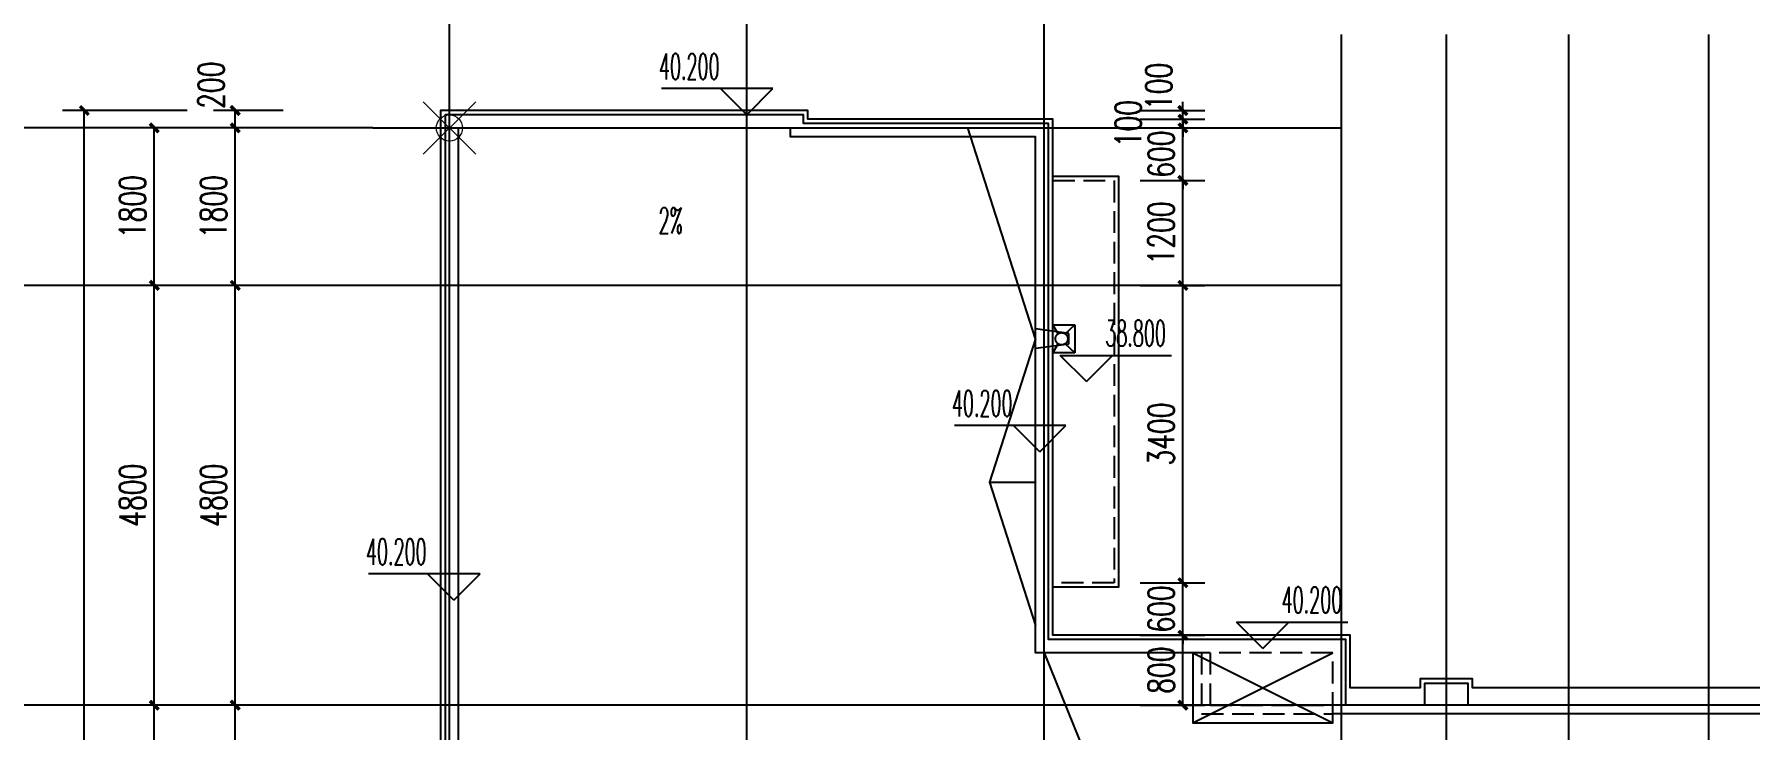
# Model space of a CAD drawing. Extents: x -59851 to 653804, y -249523 to 437614.
# Drawn here: x -48861 to -29246, y -36474 to -28523 of the extents above; entities that cross this region are included whole.
import ezdxf

# ---------------------------------------------------------------- set-up
doc = ezdxf.new("R2010")
doc.units = 0
doc.header["$LTSCALE"] = 1000
doc.header["$MEASUREMENT"] = 0
doc.linetypes.add('DASH', pattern=[0.35, 0.25, -0.1])
doc.linetypes.add('DASHEDX2', pattern=[1.5, 1, -0.5])
for name, color, linetype in [('-SY', 3, 'DASHEDX2'), ('A-ROOF', 7, 'Continuous'), ('A-第三道尺寸线', 105, 'Continuous'), ('AXIS', 3, 'Continuous'), ('DIM_ELEV', 3, 'Continuous'), ('DIM_SYMB', 3, 'Continuous'), ('DOTE', 16, 'Continuous'), ('PUB_TEXT', 7, 'Continuous'), ('ys', 154, 'Continuous')]:
    doc.layers.add(name, color=color, linetype=linetype)
doc.layers.add('其它标注_TMP', color=8, linetype='Continuous', lineweight=0)
doc.styles.add('_TCH_DIM', font='SIMPLEX.shx', dxfattribs={"width": 0.7, "bigfont": 'GBCBIG.shx'})
doc.styles.add('_TCH_DIM_T3', font='SIMPLEX.shx', dxfattribs={"width": 0.705882, "bigfont": 'GBCBIG.shx'})
doc.dimstyles.new('_TCH_ARCH&&100', dxfattribs={"dimtxt": 297.5, "dimasz": 100, "dimexe": 250, "dimexo": 300, "dimgap": 100, "dimtad": 1, "dimdec": 0, "dimzin": 0, "dimdsep": 46, "dimtxsty": '_TCH_DIM_T3', "dimblk": 'ARCHTICK', "dimcen": 0.09, "dimclrt": 7, "dimazin": 2, "dimtfac": 1, "dimtdec": 0, "dimtix": 1, "dimtmove": 2, "dimatfit": 3, "dimfxl": 0, "dimtolj": 1, "dimtzin": 0, "dimarcsym": 0})

# ---------------------------------------------------------------- blocks, each defined once
blk = doc.blocks.new('_BJ_BasePt_Sign')
at = {"layer": '其它标注_TMP'}
for p, q in [((-300, -300), (300, 300)), ((300, -300), (-300, 300))]:
    blk.add_line(p, q, dxfattribs=at)
blk.add_circle((0, 0), 150, dxfattribs=at)
blk = doc.blocks.new('zhouxianssceng0329')
at = {"layer": 'DOTE'}
for p, q in [((-44114, 132090), (-44114, 156469)), ((-40714, 132090), (-40714, 156469)), ((-37314, 132090), (-37314, 156469)), ((-33914, 132090), (-33914, 156469)), ((-32714, 146898), (-32714, 156469)), ((-31314, 140298), (-31314, 156469)), ((-29714, 140298), (-29714, 156469)), ((-33914, 155398), (-44989, 155398)), ((-33914, 153598), (-44989, 153598)), ((5501, 148798), (-44989, 148798))]:
    blk.add_line(p, q, dxfattribs=at)
blk = doc.blocks.new('no1wuding0329')
at = {"layer": 'A-ROOF'}
for points in [[(-22514, 89598), (-32414, 89598), (-32414, 89698), (-33014, 89698), (-33014, 89598), (-33814, 89598), (-33814, 90198), (-37214, 90198), (-37214, 96098), (-40014, 96098), (-40014, 96198), (-44214, 96198), (-44214, 75098), (-40814, 75098)], [(-22514, 89398), (-32464, 89398), (-32464, 89648), (-32964, 89648), (-32964, 89398), (-33864, 89398), (-33864, 90148), (-37264, 90148), (-37264, 96048), (-40064, 96048), (-40064, 96148), (-44164, 96148), (-44164, 75148), (-40814, 75148)], [(-35614, 89998), (-37414, 89998), (-37414, 95898), (-40214, 95898), (-40214, 95998), (-44014, 95998), (-44014, 75298), (-40814, 75298)], [(-37214, 95448), (-36464, 95448), (-36464, 90748), (-37214, 90748)], [(-35614, 89998), (-35614, 89198), (-34014, 89198), (-34014, 89298)], [(-22514, 89298), (-32664, 89298), (-32764, 89298), (-34014, 89298)]]:
    blk.add_lwpolyline(points, dxfattribs=at)
at = {"layer": 'A-ROOF', "linetype": 'DASH'}
for points in [[(-37214, 95398), (-36514, 95398), (-36514, 90798), (-37214, 90798)], [(-34014, 89298), (-34014, 89998), (-35614, 89998)], [(-35514, 89998), (-35514, 89298), (-34014, 89298)], [(-35414, 89998), (-35414, 89398), (-34014, 89398)]]:
    blk.add_lwpolyline(points, dxfattribs=at)
at = {"layer": 'DIM_ELEV'}
for p, q in [((-40414, 96448), (-41688, 96448)), ((-40714, 96148), (-41014, 96448)), ((-40714, 96148), (-40414, 96448)), ((-36830, 93098), (-37130, 93398)), ((-37130, 93398), (-35856, 93398)), ((-36830, 93098), (-36530, 93398)), ((-37064, 92595), (-38338, 92595)), ((-37364, 92295), (-37664, 92595)), ((-37364, 92295), (-37064, 92595)), ((-43764, 90899), (-45038, 90899)), ((-44064, 90599), (-44364, 90899)), ((-44064, 90599), (-43764, 90899)), ((-34814, 90048), (-35114, 90348)), ((-35114, 90348), (-33840, 90348)), ((-34814, 90048), (-34514, 90348))]:
    blk.add_line(p, q, dxfattribs=at)
at = {"layer": 'ys'}
for points in [[(-35614, 89998), (-34014, 89198)], [(-35614, 89198), (-34014, 89998)]]:
    blk.add_lwpolyline(points, dxfattribs=at)
at = {"layer": 'PUB_TEXT', "style": '_TCH_DIM', "width": 0.494118}
for s, p in [('40.200', (-41718, 96553)), ('38.800', (-36614, 93503)), ('40.200', (-38368, 92700)), ('40.200', (-45068, 91004)), ('40.200', (-34598, 90453))]:
    blk.add_text(s, height=297.5, dxfattribs=at).set_placement(p)
blk = doc.blocks.new('wumianyushuidou')
at = {"layer": '-SY'}
for p, q in [((34701, -105144), (34642, -105041)), ((34784, -105145), (34892, -105041)), ((34642, -105361), (34701, -105258)), ((34892, -105361), (34784, -105257))]:
    blk.add_line(p, q, dxfattribs=at)
for points in [[(34442, -105361), (34442, -105041)], [(34826, -105141), (34442, -105088)], [(34642, -105041), (34892, -105041)], [(34642, -105115), (34642, -105041)], [(34892, -105041), (34892, -105361)], [(34826, -105261), (34442, -105313)], [(34642, -105361), (34642, -105282)], [(34826, -105261), (34826, -105141)], [(34892, -105361), (34642, -105361)]]:
    blk.add_lwpolyline(points, dxfattribs=at)
blk.add_circle((34742, -105201), 70, dxfattribs=at)
blk = doc.blocks.new('13fyushuidou0429')
blk.add_blockref('wumianyushuidou', (-71856, 79989))
blk = doc.blocks.new('_ArchTick')
at = {"color": 0, "linetype": 'ByBlock', "const_width": 0.4}
blk.add_lwpolyline([(-0.5, -0.5), (0.5, 0.5)], dxfattribs=at)
blk = doc.blocks.new('*D2170')
at = {"layer": 'A-第三道尺寸线', "color": 0, "lineweight": -2, "transparency": 16777216}
for p, q in [((-46014, -36194), (-46813, -36194)), ((-46563, -37694), (-46563, -36194)), ((-46014, -37694), (-46813, -37694))]:
    blk.add_line(p, q, dxfattribs=at)
at = {"layer": 'Defpoints', "color": 0, "transparency": 16777216}
for p in [(-46563, -36194), (-45714, -36194), (-45714, -37694)]:
    blk.add_point(p, dxfattribs=at)
at = {"layer": 'A-第三道尺寸线', "color": 0, "lineweight": -2, "transparency": 16777216, "xscale": 100, "yscale": 100, "zscale": 100}
for p, rotation in [((-46563, -36194), 90), ((-46563, -37694), 270)]:
    blk.add_blockref('_ArchTick', p, dxfattribs=dict(at, rotation=rotation))
at = {"layer": 'A-第三道尺寸线', "color": 7, "transparency": 16777216, "insert": (-46811, -36944), "char_height": 297.5, "attachment_point": 5, "rotation": 90, "style": '_TCH_DIM_T3'}
blk.add_mtext('\\A1;1500', dxfattribs=at)
blk = doc.blocks.new('*D2171')
at = {"layer": 'A-第三道尺寸线', "color": 0, "lineweight": -2, "transparency": 16777216}
for p, q in [((-46014, -31394), (-46813, -31394)), ((-46563, -36194), (-46563, -31394)), ((-46014, -36194), (-46813, -36194))]:
    blk.add_line(p, q, dxfattribs=at)
at = {"layer": 'Defpoints', "color": 0, "transparency": 16777216}
for p in [(-46563, -31394), (-45714, -31394), (-45714, -36194)]:
    blk.add_point(p, dxfattribs=at)
at = {"layer": 'A-第三道尺寸线', "color": 0, "lineweight": -2, "transparency": 16777216, "xscale": 100, "yscale": 100, "zscale": 100}
for p, rotation in [((-46563, -31394), 90), ((-46563, -36194), 270)]:
    blk.add_blockref('_ArchTick', p, dxfattribs=dict(at, rotation=rotation))
at = {"layer": 'A-第三道尺寸线', "color": 7, "transparency": 16777216, "insert": (-46811, -33794), "char_height": 297.5, "attachment_point": 5, "rotation": 90, "style": '_TCH_DIM_T3'}
blk.add_mtext('\\A1;4800', dxfattribs=at)
blk = doc.blocks.new('*D2172')
at = {"layer": 'A-第三道尺寸线', "color": 0, "lineweight": -2, "transparency": 16777216}
for p, q in [((-46014, -29594), (-46813, -29594)), ((-46563, -31394), (-46563, -29594)), ((-46014, -31394), (-46813, -31394))]:
    blk.add_line(p, q, dxfattribs=at)
at = {"layer": 'Defpoints', "color": 0, "transparency": 16777216}
for p in [(-46563, -29594), (-45714, -29594), (-45714, -31394)]:
    blk.add_point(p, dxfattribs=at)
at = {"layer": 'A-第三道尺寸线', "color": 0, "lineweight": -2, "transparency": 16777216, "xscale": 100, "yscale": 100, "zscale": 100}
for p, rotation in [((-46563, -29594), 90), ((-46563, -31394), 270)]:
    blk.add_blockref('_ArchTick', p, dxfattribs=dict(at, rotation=rotation))
at = {"layer": 'A-第三道尺寸线', "color": 7, "transparency": 16777216, "insert": (-46811, -30494), "char_height": 297.5, "attachment_point": 5, "rotation": 90, "style": '_TCH_DIM_T3'}
blk.add_mtext('\\A1;1800', dxfattribs=at)
blk = doc.blocks.new('*D2173')
at = {"layer": 'A-第三道尺寸线', "color": 0, "lineweight": -2, "transparency": 16777216}
for p, q in [((-46014, -29394), (-46813, -29394)), ((-46563, -29594), (-46563, -29394)), ((-46014, -29594), (-46813, -29594))]:
    blk.add_line(p, q, dxfattribs=at)
at = {"layer": 'Defpoints', "color": 0, "transparency": 16777216}
for p in [(-46563, -29394), (-45714, -29394), (-45714, -29594)]:
    blk.add_point(p, dxfattribs=at)
at = {"layer": 'A-第三道尺寸线', "color": 0, "lineweight": -2, "transparency": 16777216, "xscale": 100, "yscale": 100, "zscale": 100}
for p, rotation in [((-46563, -29394), 90), ((-46563, -29594), 270)]:
    blk.add_blockref('_ArchTick', p, dxfattribs=dict(at, rotation=rotation))
at = {"layer": 'A-第三道尺寸线', "color": 7, "transparency": 16777216, "insert": (-46838, -29105), "char_height": 297.5, "attachment_point": 5, "rotation": 90, "style": '_TCH_DIM_T3'}
blk.add_mtext('\\A1;200', dxfattribs=at)
blk = doc.blocks.new('*D2174')
at = {"layer": 'A-第三道尺寸线', "color": 0, "lineweight": -2, "transparency": 16777216}
for p, q in [((-36214, -29394), (-35477, -29394)), ((-35727, -29394), (-35727, -29294)), ((-35727, -29494), (-35727, -29394)), ((-36214, -29494), (-35477, -29494)), ((-35727, -29494), (-35727, -29594))]:
    blk.add_line(p, q, dxfattribs=at)
at = {"layer": 'Defpoints', "color": 0, "transparency": 16777216}
for p in [(-36514, -29394), (-35727, -29394), (-36514, -29494)]:
    blk.add_point(p, dxfattribs=at)
at = {"layer": 'A-第三道尺寸线', "color": 0, "lineweight": -2, "transparency": 16777216, "xscale": 100, "yscale": 100, "zscale": 100}
for p, rotation in [((-35727, -29394), 270), ((-35727, -29494), 90)]:
    blk.add_blockref('_ArchTick', p, dxfattribs=dict(at, rotation=rotation))
at = {"layer": 'A-第三道尺寸线', "color": 7, "transparency": 16777216, "insert": (-36002, -29119), "char_height": 297.5, "attachment_point": 5, "rotation": 90, "style": '_TCH_DIM_T3'}
blk.add_mtext('\\A1;100', dxfattribs=at)
blk = doc.blocks.new('*D2175')
at = {"layer": 'A-第三道尺寸线', "color": 0, "lineweight": -2, "transparency": 16777216}
for p, q in [((-35727, -29494), (-35727, -29394)), ((-36214, -29494), (-35477, -29494)), ((-36214, -29594), (-35477, -29594)), ((-35727, -29594), (-35727, -29494)), ((-35727, -29594), (-35727, -29694))]:
    blk.add_line(p, q, dxfattribs=at)
at = {"layer": 'Defpoints', "color": 0, "transparency": 16777216}
for p in [(-36514, -29494), (-36514, -29594), (-35727, -29494)]:
    blk.add_point(p, dxfattribs=at)
at = {"layer": 'A-第三道尺寸线', "color": 0, "lineweight": -2, "transparency": 16777216, "xscale": 100, "yscale": 100, "zscale": 100}
for p, rotation in [((-35727, -29494), 270), ((-35727, -29594), 90)]:
    blk.add_blockref('_ArchTick', p, dxfattribs=dict(at, rotation=rotation))
at = {"layer": 'A-第三道尺寸线', "color": 7, "transparency": 16777216, "insert": (-36352, -29544), "char_height": 297.5, "attachment_point": 5, "rotation": 90, "style": '_TCH_DIM_T3'}
blk.add_mtext('\\A1;100', dxfattribs=at)
blk = doc.blocks.new('*D2176')
at = {"layer": 'A-第三道尺寸线', "color": 0, "lineweight": -2, "transparency": 16777216}
for p, q in [((-36214, -29594), (-35477, -29594)), ((-35727, -29594), (-35727, -29494)), ((-35727, -30194), (-35727, -29594)), ((-36214, -30194), (-35477, -30194)), ((-35727, -30194), (-35727, -30294))]:
    blk.add_line(p, q, dxfattribs=at)
at = {"layer": 'Defpoints', "color": 0, "transparency": 16777216}
for p in [(-36514, -29594), (-35727, -29594), (-36514, -30194)]:
    blk.add_point(p, dxfattribs=at)
at = {"layer": 'A-第三道尺寸线', "color": 0, "lineweight": -2, "transparency": 16777216, "xscale": 100, "yscale": 100, "zscale": 100}
for p, rotation in [((-35727, -29594), 270), ((-35727, -30194), 90)]:
    blk.add_blockref('_ArchTick', p, dxfattribs=dict(at, rotation=rotation))
at = {"layer": 'A-第三道尺寸线', "color": 7, "transparency": 16777216, "insert": (-35975, -29894), "char_height": 297.5, "attachment_point": 5, "rotation": 90, "style": '_TCH_DIM_T3'}
blk.add_mtext('\\A1;600', dxfattribs=at)
blk = doc.blocks.new('*D2177')
at = {"layer": 'A-第三道尺寸线', "color": 0, "lineweight": -2, "transparency": 16777216}
for p, q in [((-36214, -30194), (-35477, -30194)), ((-35727, -31394), (-35727, -30194)), ((-36214, -31394), (-35477, -31394))]:
    blk.add_line(p, q, dxfattribs=at)
at = {"layer": 'Defpoints', "color": 0, "transparency": 16777216}
for p in [(-36514, -30194), (-35727, -30194), (-36514, -31394)]:
    blk.add_point(p, dxfattribs=at)
at = {"layer": 'A-第三道尺寸线', "color": 0, "lineweight": -2, "transparency": 16777216, "xscale": 100, "yscale": 100, "zscale": 100}
for p, rotation in [((-35727, -30194), 90), ((-35727, -31394), 270)]:
    blk.add_blockref('_ArchTick', p, dxfattribs=dict(at, rotation=rotation))
at = {"layer": 'A-第三道尺寸线', "color": 7, "transparency": 16777216, "insert": (-35975, -30794), "char_height": 297.5, "attachment_point": 5, "rotation": 90, "style": '_TCH_DIM_T3'}
blk.add_mtext('\\A1;1200', dxfattribs=at)
blk = doc.blocks.new('*D2178')
at = {"layer": 'A-第三道尺寸线', "color": 0, "lineweight": -2, "transparency": 16777216}
for p, q in [((-36214, -31394), (-35477, -31394)), ((-35727, -34794), (-35727, -31394)), ((-36214, -34794), (-35477, -34794))]:
    blk.add_line(p, q, dxfattribs=at)
at = {"layer": 'Defpoints', "color": 0, "transparency": 16777216}
for p in [(-36514, -31394), (-35727, -31394), (-36514, -34794)]:
    blk.add_point(p, dxfattribs=at)
at = {"layer": 'A-第三道尺寸线', "color": 0, "lineweight": -2, "transparency": 16777216, "xscale": 100, "yscale": 100, "zscale": 100}
for p, rotation in [((-35727, -31394), 90), ((-35727, -34794), 270)]:
    blk.add_blockref('_ArchTick', p, dxfattribs=dict(at, rotation=rotation))
at = {"layer": 'A-第三道尺寸线', "color": 7, "transparency": 16777216, "insert": (-35975, -33094), "char_height": 297.5, "attachment_point": 5, "rotation": 90, "style": '_TCH_DIM_T3'}
blk.add_mtext('\\A1;3400', dxfattribs=at)
blk = doc.blocks.new('*D2179')
at = {"layer": 'A-第三道尺寸线', "color": 0, "lineweight": -2, "transparency": 16777216}
for p, q in [((-35727, -34794), (-35727, -34694)), ((-36214, -34794), (-35477, -34794)), ((-35727, -35394), (-35727, -34794)), ((-36214, -35394), (-35477, -35394)), ((-35727, -35394), (-35727, -35494))]:
    blk.add_line(p, q, dxfattribs=at)
at = {"layer": 'Defpoints', "color": 0, "transparency": 16777216}
for p in [(-36514, -34794), (-35727, -34794), (-36514, -35394)]:
    blk.add_point(p, dxfattribs=at)
at = {"layer": 'A-第三道尺寸线', "color": 0, "lineweight": -2, "transparency": 16777216, "xscale": 100, "yscale": 100, "zscale": 100}
for p, rotation in [((-35727, -34794), 270), ((-35727, -35394), 90)]:
    blk.add_blockref('_ArchTick', p, dxfattribs=dict(at, rotation=rotation))
at = {"layer": 'A-第三道尺寸线', "color": 7, "transparency": 16777216, "insert": (-35975, -35094), "char_height": 297.5, "attachment_point": 5, "rotation": 90, "style": '_TCH_DIM_T3'}
blk.add_mtext('\\A1;600', dxfattribs=at)
blk = doc.blocks.new('*D2180')
at = {"layer": 'A-第三道尺寸线', "color": 0, "lineweight": -2, "transparency": 16777216}
for p, q in [((-36214, -35394), (-35477, -35394)), ((-35727, -36194), (-35727, -35394)), ((-36214, -36194), (-35477, -36194))]:
    blk.add_line(p, q, dxfattribs=at)
at = {"layer": 'Defpoints', "color": 0, "transparency": 16777216}
for p in [(-36514, -35394), (-35727, -35394), (-36514, -36194)]:
    blk.add_point(p, dxfattribs=at)
at = {"layer": 'A-第三道尺寸线', "color": 0, "lineweight": -2, "transparency": 16777216, "xscale": 100, "yscale": 100, "zscale": 100}
for p, rotation in [((-35727, -35394), 90), ((-35727, -36194), 270)]:
    blk.add_blockref('_ArchTick', p, dxfattribs=dict(at, rotation=rotation))
at = {"layer": 'A-第三道尺寸线', "color": 7, "transparency": 16777216, "insert": (-35975, -35794), "char_height": 297.5, "attachment_point": 5, "rotation": 90, "style": '_TCH_DIM_T3'}
blk.add_mtext('\\A1;800', dxfattribs=at)
blk = doc.blocks.new('*D3187')
at = {"layer": 'AXIS', "color": 0, "lineweight": -2, "transparency": 16777216}
for p, q in [((-45289, -36194), (-47739, -36194)), ((-47489, -37694), (-47489, -36194)), ((-45289, -37694), (-47739, -37694))]:
    blk.add_line(p, q, dxfattribs=at)
at = {"layer": 'Defpoints', "color": 0, "transparency": 16777216}
for p in [(-47489, -36194), (-44989, -36194), (-44989, -37694)]:
    blk.add_point(p, dxfattribs=at)
at = {"layer": 'AXIS', "color": 0, "lineweight": -2, "transparency": 16777216, "xscale": 100, "yscale": 100, "zscale": 100}
for p, rotation in [((-47489, -36194), 90), ((-47489, -37694), 270)]:
    blk.add_blockref('_ArchTick', p, dxfattribs=dict(at, rotation=rotation))
at = {"layer": 'AXIS', "color": 7, "transparency": 16777216, "insert": (-47737, -36944), "char_height": 297.5, "attachment_point": 5, "rotation": 90, "style": '_TCH_DIM_T3'}
blk.add_mtext('\\A1;1500', dxfattribs=at)
blk = doc.blocks.new('*D3188')
at = {"layer": 'AXIS', "color": 0, "lineweight": -2, "transparency": 16777216}
for p, q in [((-45289, -31394), (-47739, -31394)), ((-47489, -36194), (-47489, -31394)), ((-45289, -36194), (-47739, -36194))]:
    blk.add_line(p, q, dxfattribs=at)
at = {"layer": 'Defpoints', "color": 0, "transparency": 16777216}
for p in [(-47489, -31394), (-44989, -31394), (-44989, -36194)]:
    blk.add_point(p, dxfattribs=at)
at = {"layer": 'AXIS', "color": 0, "lineweight": -2, "transparency": 16777216, "xscale": 100, "yscale": 100, "zscale": 100}
for p, rotation in [((-47489, -31394), 90), ((-47489, -36194), 270)]:
    blk.add_blockref('_ArchTick', p, dxfattribs=dict(at, rotation=rotation))
at = {"layer": 'AXIS', "color": 7, "transparency": 16777216, "insert": (-47737, -33794), "char_height": 297.5, "attachment_point": 5, "rotation": 90, "style": '_TCH_DIM_T3'}
blk.add_mtext('\\A1;4800', dxfattribs=at)
blk = doc.blocks.new('*D3189')
at = {"layer": 'AXIS', "color": 0, "lineweight": -2, "transparency": 16777216}
for p, q in [((-45289, -29594), (-47739, -29594)), ((-47489, -31394), (-47489, -29594)), ((-45289, -31394), (-47739, -31394))]:
    blk.add_line(p, q, dxfattribs=at)
at = {"layer": 'Defpoints', "color": 0, "transparency": 16777216}
for p in [(-47489, -29594), (-44989, -29594), (-44989, -31394)]:
    blk.add_point(p, dxfattribs=at)
at = {"layer": 'AXIS', "color": 0, "lineweight": -2, "transparency": 16777216, "xscale": 100, "yscale": 100, "zscale": 100}
for p, rotation in [((-47489, -29594), 90), ((-47489, -31394), 270)]:
    blk.add_blockref('_ArchTick', p, dxfattribs=dict(at, rotation=rotation))
at = {"layer": 'AXIS', "color": 7, "transparency": 16777216, "insert": (-47737, -30494), "char_height": 297.5, "attachment_point": 5, "rotation": 90, "style": '_TCH_DIM_T3'}
blk.add_mtext('\\A1;1800', dxfattribs=at)
blk = doc.blocks.new('*D3190')
at = {"layer": 'AXIS', "color": 0, "lineweight": -2, "transparency": 16777216}
for p, q in [((-47113, -29394), (-48539, -29394)), ((-48289, -52194), (-48289, -29394)), ((-47113, -52194), (-48539, -52194))]:
    blk.add_line(p, q, dxfattribs=at)
at = {"layer": 'Defpoints', "color": 0, "transparency": 16777216}
for p in [(-48289, -29394), (-46813, -29394), (-46813, -52194)]:
    blk.add_point(p, dxfattribs=at)
at = {"layer": 'AXIS', "color": 0, "lineweight": -2, "transparency": 16777216, "xscale": 100, "yscale": 100, "zscale": 100}
for p, rotation in [((-48289, -29394), 90), ((-48289, -52194), 270)]:
    blk.add_blockref('_ArchTick', p, dxfattribs=dict(at, rotation=rotation))
at = {"layer": 'AXIS', "color": 7, "transparency": 16777216, "insert": (-48537, -40794), "char_height": 297.5, "attachment_point": 5, "rotation": 90, "style": '_TCH_DIM_T3'}
blk.add_mtext('\\A1;22800', dxfattribs=at)
blk = doc.blocks.new('*D3232')
at = {"layer": 'AXIS', "color": 0, "lineweight": -2, "transparency": 16777216}
for p, q in [((-44114, -28223), (-44114, -25773)), ((-40714, -28223), (-40714, -25773)), ((-44114, -26023), (-40714, -26023))]:
    blk.add_line(p, q, dxfattribs=at)
at = {"layer": 'Defpoints', "color": 0, "transparency": 16777216}
for p in [(-40714, -26023), (-44114, -28523), (-40714, -28523)]:
    blk.add_point(p, dxfattribs=at)
at = {"layer": 'AXIS', "color": 0, "lineweight": -2, "transparency": 16777216, "xscale": 100, "yscale": 100, "zscale": 100, "rotation": 180}
blk.add_blockref('_ArchTick', (-44114, -26023), dxfattribs=at)
at = {"layer": 'AXIS', "color": 0, "lineweight": -2, "transparency": 16777216, "xscale": 100, "yscale": 100, "zscale": 100}
blk.add_blockref('_ArchTick', (-40714, -26023), dxfattribs=at)
at = {"layer": 'AXIS', "color": 7, "transparency": 16777216, "insert": (-42414, -25774), "char_height": 297.5, "attachment_point": 5, "style": '_TCH_DIM_T3'}
blk.add_mtext('\\A1;3400', dxfattribs=at)
blk = doc.blocks.new('*D3233')
at = {"layer": 'AXIS', "color": 0, "lineweight": -2, "transparency": 16777216}
for p, q in [((-40714, -28223), (-40714, -25773)), ((-37314, -28223), (-37314, -25773)), ((-40714, -26023), (-37314, -26023))]:
    blk.add_line(p, q, dxfattribs=at)
at = {"layer": 'Defpoints', "color": 0, "transparency": 16777216}
for p in [(-37314, -26023), (-40714, -28523), (-37314, -28523)]:
    blk.add_point(p, dxfattribs=at)
at = {"layer": 'AXIS', "color": 0, "lineweight": -2, "transparency": 16777216, "xscale": 100, "yscale": 100, "zscale": 100, "rotation": 180}
blk.add_blockref('_ArchTick', (-40714, -26023), dxfattribs=at)
at = {"layer": 'AXIS', "color": 0, "lineweight": -2, "transparency": 16777216, "xscale": 100, "yscale": 100, "zscale": 100}
blk.add_blockref('_ArchTick', (-37314, -26023), dxfattribs=at)
at = {"layer": 'AXIS', "color": 7, "transparency": 16777216, "insert": (-39014, -25774), "char_height": 297.5, "attachment_point": 5, "style": '_TCH_DIM_T3'}
blk.add_mtext('\\A1;3400', dxfattribs=at)
blk = doc.blocks.new('*D3234')
at = {"layer": 'AXIS', "color": 0, "lineweight": -2, "transparency": 16777216}
for p, q in [((-37314, -28223), (-37314, -25773)), ((-33914, -28223), (-33914, -25773)), ((-37314, -26023), (-33914, -26023))]:
    blk.add_line(p, q, dxfattribs=at)
at = {"layer": 'Defpoints', "color": 0, "transparency": 16777216}
for p in [(-33914, -26023), (-37314, -28523), (-33914, -28523)]:
    blk.add_point(p, dxfattribs=at)
at = {"layer": 'AXIS', "color": 0, "lineweight": -2, "transparency": 16777216, "xscale": 100, "yscale": 100, "zscale": 100, "rotation": 180}
blk.add_blockref('_ArchTick', (-37314, -26023), dxfattribs=at)
at = {"layer": 'AXIS', "color": 0, "lineweight": -2, "transparency": 16777216, "xscale": 100, "yscale": 100, "zscale": 100}
blk.add_blockref('_ArchTick', (-33914, -26023), dxfattribs=at)
at = {"layer": 'AXIS', "color": 7, "transparency": 16777216, "insert": (-35614, -25774), "char_height": 297.5, "attachment_point": 5, "style": '_TCH_DIM_T3'}
blk.add_mtext('\\A1;3400', dxfattribs=at)

msp = doc.modelspace()

# ---------------------------------------------------------------- linework, layer by layer
at = {"layer": 'AXIS'}
for p, q in [((-44113.7, -28523.1), (-44113.7, -24523.1)), ((-40713.7, -28523.1), (-40713.7, -24523.1)), ((-37313.7, -28523.1), (-37313.7, -24523.1)), ((-44988.6, -29594.3), (-48988.6, -29594.3)), ((-44988.6, -31394.3), (-48988.6, -31394.3)), ((-44988.6, -36194.3), (-48988.6, -36194.3))]:
    msp.add_line(p, q, dxfattribs=at)
at = {"layer": 'DIM_SYMB'}
msp.add_lwpolyline([(-41876, -30907, 0, 0, 0), (-41382.9, -30907, 80, 0, 0), (-41082.9, -30907, 0, 0, 0)], format="xyseb", dxfattribs=at)
at = {"layer": 'ys'}
for points in [[(-37413.7, -32004.3), (-38186, -29594.3)], [(-37413.7, -32004.3), (-37939.3, -33644.3), (-37413.7, -35284.3)], [(-37939.3, -33644.3), (-37413.7, -33644.3)], [(-37314.4, -35594.3), (-36503.7, -37594.3)]]:
    msp.add_lwpolyline(points, dxfattribs=at)

# ---------------------------------------------------------------- block references
for name, p in [('zhouxianssceng0329', (0, -184992.5)), ('no1wuding0329', (0, -125592.5)), ('13fyushuidou0429', (0, -6792.5))]:
    msp.add_blockref(name, p)
at = {"layer": '其它标注_TMP'}
msp.add_blockref('_BJ_BasePt_Sign', (-44113.7, -29594.3), dxfattribs=at)

# ---------------------------------------------------------------- texts
at = {"layer": 'PUB_TEXT', "style": '_TCH_DIM', "width": 0.494118}
msp.add_text('2%', height=297.5, dxfattribs=at).set_placement((-41721.3, -30802))

# ---------------------------------------------------------------- dimensions: what is measured, and where the dimension line sits
at = {"layer": 'A-第三道尺寸线'}
for base, p1, p2, picture, middle in [((-46562.7, -29394.3), (-45713.9, -29594.3), (-45713.9, -29394.3), '*D2173', (-46837.7, -29105.3)), ((-35726.7, -29394.3), (-36513.7, -29494.3), (-36513.7, -29394.3), '*D2174', (-36001.7, -29119.3)), ((-35726.7, -29494.3), (-36513.7, -29594.3), (-36513.7, -29494.3), '*D2175', (-36351.7, -29544.3))]:
    dim = msp.add_linear_dim(base=base, p1=p1, p2=p2, angle=90, dimstyle='_TCH_ARCH&&100', dxfattribs=at)
    dim.commit()
    dim.dimension.update_dxf_attribs({"geometry": picture, "text_midpoint": middle, "dimtype": 161})
for p1, p2, distance, picture, middle in [((-45713.9, -31394.3), (-45713.9, -29594.3), 848.8, '*D2172', (-46811.5, -30494.3)), ((-36513.7, -30194.3), (-36513.7, -29594.3), -787, '*D2176', (-35975.4, -29894.3)), ((-36513.7, -31394.3), (-36513.7, -30194.3), -787, '*D2177', (-35975.4, -30794.3)), ((-45713.9, -36194.3), (-45713.9, -31394.3), 848.8, '*D2171', (-46811.5, -33794.3)), ((-36513.7, -34794.3), (-36513.7, -31394.3), -787, '*D2178', (-35975.4, -33094.3)), ((-36513.7, -35394.3), (-36513.7, -34794.3), -787, '*D2179', (-35975.4, -35094.3)), ((-36513.7, -36194.3), (-36513.7, -35394.3), -787, '*D2180', (-35975.4, -35794.3)), ((-45713.9, -37694.3), (-45713.9, -36194.3), 848.8, '*D2170', (-46811.5, -36944.3))]:
    dim = msp.add_aligned_dim(p1=p1, p2=p2, distance=distance, dimstyle='_TCH_ARCH&&100', dxfattribs=at)
    dim.commit()
    dim.dimension.update_dxf_attribs({"geometry": picture, "text_midpoint": middle})
at = {"layer": 'AXIS'}
for p1, p2, distance, picture, middle in [((-44113.7, -28523.1), (-40713.7, -28523.1), 2500, '*D3232', (-42413.7, -25774.4)), ((-40713.7, -28523.1), (-37313.7, -28523.1), 2500, '*D3233', (-39013.7, -25774.4)), ((-37313.7, -28523.1), (-33913.7, -28523.1), 2500, '*D3234', (-35613.7, -25774.4)), ((-46812.7, -52194.3), (-46812.7, -29394.3), 1475.9, '*D3190', (-48537.3, -40794.3)), ((-44988.6, -31394.3), (-44988.6, -29594.3), 2500, '*D3189', (-47737.3, -30494.3)), ((-44988.6, -36194.3), (-44988.6, -31394.3), 2500, '*D3188', (-47737.3, -33794.3)), ((-44988.6, -37694.3), (-44988.6, -36194.3), 2500, '*D3187', (-47737.3, -36944.3))]:
    dim = msp.add_aligned_dim(p1=p1, p2=p2, distance=distance, dimstyle='_TCH_ARCH&&100', dxfattribs=at)
    dim.commit()
    dim.dimension.update_dxf_attribs({"geometry": picture, "text_midpoint": middle})

doc.saveas('drawing.dxf')
